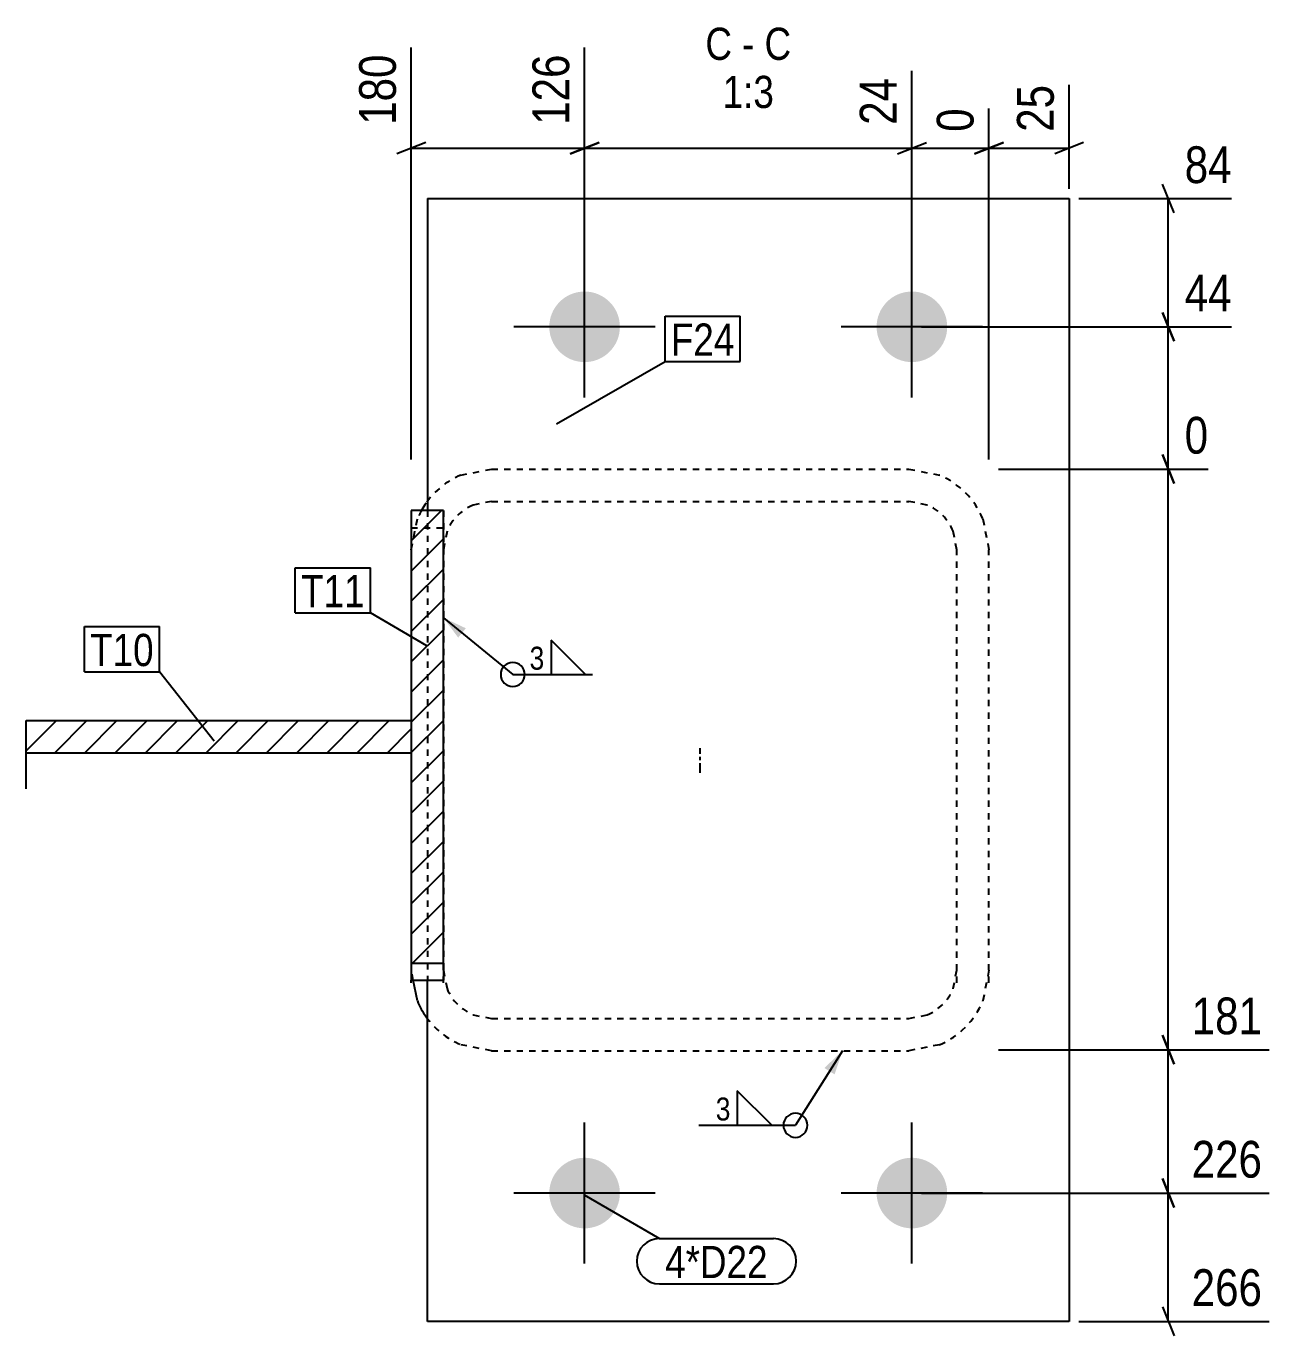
# Model space of a CAD drawing. Header units: millimetres. Extents: x 7 to 50002, y 7 to 1833.
# Drawn here: x 7.2 to 394.7, y 7.2 to 415.4 of the extents above; entities that cross this region are included whole.
import ezdxf

# ---------------------------------------------------------------- set-up
doc = ezdxf.new("R2010")
doc.units = ezdxf.units.MM
doc.linetypes.add('DXK_LINE_DOT2', pattern=[3.9198, 1.9599, -1.9599])
doc.linetypes.add('DXK_LINE_DOT3', pattern=[5.9187, 2.979, -0.9799, 0.9799, -0.9799])
for name, color, linetype in [('MÅLSÆTNING', 7, 'Continuous'), ('STÅL', 7, 'Continuous'), ('TEKST', 7, 'Continuous')]:
    doc.layers.add(name, color=color, linetype=linetype)
doc.styles.add('Arial Narrow', font='ARIALN.TTF', dxfattribs={"height": 0.2})

msp = doc.modelspace()

# ---------------------------------------------------------------- hatches: boundary and pattern name
at = {"layer": 'STÅL', "linetype": 'Continuous'}
for points in [[(170.2, 321.7, -1), (192.2, 321.7, -1)], [(272.2, 321.7, -1), (294.2, 321.7, -1)], [(170.2, 51.7, -1), (192.2, 51.7, -1)], [(272.2, 51.7, -1), (294.2, 51.7, -1)]]:
    msp.add_hatch(color=96, dxfattribs=at).paths.add_polyline_path(points)
h = msp.add_hatch(dxfattribs=at)
h.set_pattern_fill('', scale=2.1, style=0, pattern_type=0)
h.set_pattern_definition([(45, (127.2, 264.4255), (-4.71463, 4.71463), [])])
h.paths.add_polyline_path([(137.2, 264.43), (127.2, 264.43), (127.2, 123.37), (137.2, 123.37)])
h = msp.add_hatch(dxfattribs=at)
h.set_pattern_fill('', scale=2.1, style=0, pattern_type=0)
h.set_pattern_definition([(45, (7.2, 198.937), (-4.71463, 4.71463), [])])
h.paths.add_polyline_path([(127.2, 198.94), (7.2, 198.94), (7.2, 188.86), (127.2, 188.86)])
at = {"layer": 'TEKST', "linetype": 'Continuous'}
for points in [[(141.81, 224.84), (137.2, 231.04), (144.19, 227.74)], [(255.93, 90.68), (261.52, 96.02), (259.11, 88.68)]]:
    msp.add_hatch(color=3, dxfattribs=at).paths.add_polyline_path(points)

# ---------------------------------------------------------------- linework, layer by layer
at = {"layer": 'MÅLSÆTNING', "color": 7, "linetype": 'Continuous'}
for p, q in [((127.2, 280.38), (127.2, 408.79)), ((181.2, 324.7), (181.2, 408.79)), ((181.2, 324.7), (181.2, 408.79)), ((283.2, 324.7), (283.2, 401.48)), ((283.2, 324.7), (283.2, 401.48)), ((332.2, 364.7), (332.2, 397.11)), ((307.2, 280.38), (307.2, 389.8)), ((307.2, 280.38), (307.2, 389.8)), ((131.7, 379.18), (122.7, 375.58)), ((127.2, 377.38), (181.2, 377.38)), ((176.7, 375.58), (185.7, 379.18)), ((185.7, 379.18), (176.7, 375.58)), ((181.2, 377.38), (283.2, 377.38)), ((278.7, 375.58), (287.7, 379.18)), ((283.2, 377.38), (307.2, 377.38)), ((311.7, 379.18), (302.7, 375.58)), ((307.2, 377.38), (332.2, 377.38)), ((336.7, 379.18), (327.7, 375.58)), ((364.9, 357.2), (361.3, 366.2)), ((335.2, 361.7), (382.82, 361.7)), ((363.1, 321.7), (363.1, 361.7)), ((364.9, 317.2), (361.3, 326.2)), ((286.2, 321.7), (382.82, 321.7)), ((286.2, 321.7), (382.82, 321.7)), ((363.1, 277.38), (363.1, 321.7)), ((361.3, 281.88), (364.9, 272.88)), ((364.9, 272.88), (361.3, 281.88)), ((310.2, 277.38), (375.51, 277.38)), ((310.2, 277.38), (375.51, 277.38)), ((363.1, 96.38), (363.1, 277.38)), ((364.9, 91.88), (361.3, 100.88)), ((361.3, 100.88), (364.9, 91.88)), ((310.2, 96.38), (394.5, 96.38)), ((310.2, 96.38), (394.5, 96.38)), ((363.1, 51.7), (363.1, 96.38)), ((361.3, 56.2), (364.9, 47.2)), ((364.9, 47.2), (361.3, 56.2)), ((286.2, 51.7), (394.5, 51.7)), ((286.2, 51.7), (394.5, 51.7)), ((363.1, 11.7), (363.1, 51.7)), ((361.3, 16.2), (364.9, 7.2)), ((335.2, 11.7), (394.5, 11.7))]:
    msp.add_line(p, q, dxfattribs=at)
at = {"layer": 'STÅL', "color": 2, "linetype": 'Continuous'}
for p, q in [((132.2, 361.7), (132.2, 264.43)), ((132.2, 361.7), (332.2, 361.7)), ((332.2, 361.7), (332.2, 11.7)), ((137.2, 264.43), (127.2, 264.43)), ((127.2, 264.43), (127.2, 123.37)), ((137.2, 123.37), (137.2, 264.43)), ((7.2, 198.94), (127.2, 198.94)), ((7.2, 188.86), (7.2, 198.94)), ((127.2, 198.94), (127.2, 188.86)), ((7.2, 177.65), (7.2, 188.86)), ((127.2, 188.86), (7.2, 188.86)), ((127.2, 123.37), (127.2, 118.02)), ((127.2, 123.37), (137.2, 123.37)), ((137.2, 123.37), (137.2, 118.02)), ((127.2, 117.2), (127.2, 118.02)), ((127.2, 118.02), (137.2, 118.02)), ((129.1, 111.57), (127.83, 118.02)), ((132.2, 11.7), (132.2, 118.02)), ((332.2, 11.7), (132.2, 11.7))]:
    msp.add_line(p, q, dxfattribs=at)
at = {"layer": 'STÅL', "color": 96, "linetype": 'Continuous'}
for p, q in [((181.2, 299.7), (181.2, 343.7)), ((283.2, 299.7), (283.2, 343.7)), ((203.2, 321.7), (159.2, 321.7)), ((305.2, 321.7), (261.2, 321.7)), ((181.2, 29.7), (181.2, 73.7)), ((283.2, 29.7), (283.2, 73.7)), ((203.2, 51.7), (159.2, 51.7)), ((305.2, 51.7), (261.2, 51.7))]:
    msp.add_line(p, q, dxfattribs=at)
at = {"layer": 'STÅL', "color": 7, "linetype": 'DXK_LINE_DOT2'}
for p, q in [((142.63, 275.46), (152.2, 277.38)), ((152.2, 277.38), (282.2, 277.38)), ((282.2, 277.38), (291.77, 275.46)), ((152.2, 267.3), (146.46, 266.15)), ((152.2, 267.3), (282.2, 267.3)), ((287.94, 266.15), (282.2, 267.3)), ((127.2, 264.43), (127.2, 123.37)), ((127.2, 252.19), (129.1, 261.83)), ((132.2, 264.43), (132.2, 118.02)), ((137.2, 264.43), (137.2, 123.37)), ((305.3, 261.83), (307.2, 252.19)), ((127.2, 259.07), (137.2, 259.07)), ((138.34, 257.97), (137.2, 252.19)), ((297.2, 252.19), (296.06, 257.97)), ((297.2, 117.2), (297.2, 252.19)), ((307.2, 117.2), (307.2, 252.19)), ((7.2, 188.86), (7.2, 198.94)), ((127.2, 123.37), (127.2, 118.02)), ((137.2, 117.2), (137.2, 123.37)), ((127.83, 118.02), (127.2, 121.21)), ((137.2, 121.21), (138.34, 115.43)), ((296.06, 115.43), (297.2, 121.21)), ((307.2, 121.21), (305.3, 111.57)), ((146.46, 107.25), (152.2, 106.1)), ((282.2, 106.1), (287.94, 107.25)), ((152.2, 106.1), (282.2, 106.1)), ((152.2, 96.02), (142.63, 97.94)), ((152.2, 96.02), (282.2, 96.02)), ((291.77, 97.94), (282.2, 96.02))]:
    msp.add_line(p, q, dxfattribs=at)
at = {"layer": 'STÅL', "color": 7, "linetype": 'DXK_LINE_DOT3'}
msp.add_line((217.2, 182.69), (217.2, 190.36), dxfattribs=at)
at = {"layer": 'STÅL', "color": 7, "linetype": 'DXK_LINE_DOT2'}
for centre, radius, start, end in [((152.32, 252.31), 25.09, 112.7149, 144.8167), ((282.08, 252.31), 25.09, 22.2862, 67.2851), ((152.27, 252.26), 15.06, 112.7149, 157.7138), ((282.13, 252.26), 15.06, 22.2862, 67.2851), ((152.32, 252.31), 25.09, 150.5954, 157.7138), ((152.27, 121.14), 15.06, 202.2862, 247.2851), ((282.13, 121.14), 15.06, 292.7149, 337.7138), ((282.08, 121.09), 25.09, 292.7149, 337.7138), ((152.32, 121.09), 25.09, 215.1833, 247.2851)]:
    msp.add_arc(centre, radius, start, end, dxfattribs=at)
at = {"layer": 'STÅL', "color": 2, "linetype": 'Continuous'}
for centre, start, end in [((152.32, 252.31), 144.8167, 150.5954), ((152.32, 121.09), 202.2862, 215.1833)]:
    msp.add_arc(centre, 25.09, start, end, dxfattribs=at)
at = {"layer": 'TEKST', "color": 3, "linetype": 'Continuous'}
for p, q in [((137.2, 231.04), (158.81, 213.33)), ((261.52, 96.02), (246.9, 72.81))]:
    msp.add_line(p, q, dxfattribs=at)
for centre, start, end in [((158.81, 213.33), 90, 270), ((246.9, 72.81), 90, 270), ((246.9, 72.81), 270, 90)]:
    msp.add_arc(centre, 3.75, start, end, dxfattribs=at)

# ---------------------------------------------------------------- wipeouts: each hides what was drawn before it
at = {"color": 0, "linetype": 'Continuous'}
for points, layer in [([(124.8, 409.01), (108, 409.01), (108, 382.27), (124.8, 382.27)], 'MÅLSÆTNING'), ([(178.8, 409.01), (162, 409.01), (162, 382.27), (178.8, 382.27)], 'MÅLSÆTNING'), ([(280.8, 401.7), (264, 401.7), (264, 382.27), (280.8, 382.27)], 'MÅLSÆTNING'), ([(394.72, 98.78), (394.72, 115.58), (367.98, 115.58), (367.98, 98.78)], 'MÅLSÆTNING'), ([(394.72, 54.1), (394.72, 70.9), (367.98, 70.9), (367.98, 54.1)], 'MÅLSÆTNING'), ([(394.72, 14.1), (394.72, 30.9), (367.98, 30.9), (367.98, 14.1)], 'MÅLSÆTNING'), ([(227.15, 404.91), (227.15, 415.41), (218.85, 415.41), (218.85, 404.91)], 'TEKST'), ([(234.13, 404.91), (234.13, 415.41), (230.3, 415.41), (230.3, 404.91)], 'TEKST'), ([(245.58, 404.91), (245.58, 415.41), (237.28, 415.41), (237.28, 404.91)], 'TEKST'), ([(240.21, 389.91), (240.21, 400.41), (224.22, 400.41), (224.22, 389.91)], 'TEKST')]:
    msp.add_wipeout(points, dxfattribs=at).dxf.layer = layer
at = {"color": 0}
for points in [[(227.89, 312.71), (227.89, 323.21), (208.07, 323.21), (208.07, 312.71)], [(112.67, 234.31), (112.67, 244.81), (92.85, 244.81), (92.85, 234.31)], [(46.95, 215.96), (46.95, 226.46), (27.12, 226.46), (27.12, 215.96)], [(169.23, 214.23), (169.23, 222.93), (163.46, 222.93), (163.46, 214.23)], [(227.25, 73.71), (227.25, 82.41), (221.48, 82.41), (221.48, 73.71)], [(238.27, 25.21), (238.27, 35.71), (206.3, 35.71), (206.3, 25.21)]]:
    msp.add_wipeout(points, dxfattribs=at).dxf.layer = 'TEKST'

# ---------------------------------------------------------------- next in the draw order: linework, layer by layer
at = {"layer": 'TEKST', "color": 3, "linetype": 'Continuous'}
for p, q in [((181.49, 213.33), (170.77, 224.04)), ((170.77, 224.04), (170.77, 213.33)), ((158.81, 213.33), (183.63, 213.33)), ((170.77, 213.33), (181.49, 213.33)), ((239.5, 72.81), (228.79, 83.53)), ((228.79, 83.53), (228.79, 72.81)), ((216.83, 72.81), (246.9, 72.81)), ((228.79, 72.81), (239.5, 72.81))]:
    msp.add_line(p, q, dxfattribs=at)
msp.add_arc((158.81, 213.33), 3.75, 270, 90, dxfattribs=at)

# ---------------------------------------------------------------- next in the draw order: texts
at = {"layer": 'MÅLSÆTNING', "color": 3, "linetype": 'Continuous', "style": 'Arial Narrow'}
for s, p in [('180', (122.4, 384.67)), ('126', (176.4, 384.67)), ('24', (278.4, 384.67))]:
    msp.add_text(s, height=11.453, rotation=90.0002, dxfattribs=at).set_placement(p)
for s, p in [('181', (370.38, 101.18)), ('226', (370.38, 56.5)), ('266', (370.38, 16.5))]:
    msp.add_text(s, height=11.453, dxfattribs=at).set_placement(p)
at = {"layer": 'TEKST', "color": 3, "linetype": 'Continuous', "style": 'Arial Narrow'}
for s, height, p in [('C', 10.02, (218.85, 404.91)), ('C', 10.02, (237.28, 404.91)), ('-', 10.02, (230.3, 404.91)), ('1:3', 10.021, (224.22, 389.91))]:
    msp.add_text(s, height=height, dxfattribs=at).set_placement(p)
at = {"layer": 'TEKST', "color": 3, "style": 'Arial Narrow'}
for p in [(164.06, 214.83), (222.08, 74.31)]:
    msp.add_text('3', height=7.16, dxfattribs=at).set_placement(p)

# ---------------------------------------------------------------- next in the draw order: wipeouts: each hides what was drawn before it
at = {"color": 0, "linetype": 'Continuous'}
for points in [[(304.8, 392.2), (288, 392.2), (288, 380.08), (304.8, 380.08)], [(385.22, 364.1), (385.22, 380.9), (365.8, 380.9), (365.8, 364.1)], [(385.22, 324.1), (385.22, 340.9), (365.8, 340.9), (365.8, 324.1)], [(377.91, 279.78), (377.91, 296.58), (365.8, 296.58), (365.8, 279.78)]]:
    msp.add_wipeout(points, dxfattribs=at).dxf.layer = 'MÅLSÆTNING'
at = {"color": 0}
for points in [[(227.89, 312.71), (227.89, 323.21), (208.07, 323.21), (208.07, 312.71)], [(112.67, 234.31), (112.67, 244.81), (92.85, 244.81), (92.85, 234.31)], [(46.95, 215.96), (46.95, 226.46), (27.12, 226.46), (27.12, 215.96)], [(238.27, 25.21), (238.27, 35.71), (206.3, 35.71), (206.3, 25.21)]]:
    msp.add_wipeout(points, dxfattribs=at).dxf.layer = 'TEKST'

# ---------------------------------------------------------------- next in the draw order: linework, layer by layer
at = {"layer": 'MÅLSÆTNING', "color": 7, "linetype": 'Continuous'}
for p, q in [((278.7, 375.58), (287.7, 379.18)), ((302.7, 375.58), (311.7, 379.18)), ((361.3, 326.2), (364.9, 317.2))]:
    msp.add_line(p, q, dxfattribs=at)
at = {"layer": 'TEKST', "color": 7, "linetype": 'Continuous'}
for p, q in [((206.27, 325.01), (229.69, 325.01)), ((206.27, 310.91), (206.27, 325.01)), ((229.69, 310.91), (229.69, 325.01)), ((172.49, 291.41), (206.27, 310.91)), ((206.27, 310.91), (229.69, 310.91)), ((91.05, 246.61), (114.47, 246.61)), ((91.05, 232.51), (91.05, 246.61)), ((114.47, 232.51), (114.47, 246.61)), ((91.05, 232.51), (114.47, 232.51)), ((131.99, 222.29), (114.47, 232.51)), ((25.32, 228.26), (48.75, 228.26)), ((25.32, 214.16), (25.32, 228.26)), ((48.75, 214.16), (48.75, 228.26)), ((25.32, 214.16), (48.75, 214.16)), ((65.77, 192.52), (48.75, 214.16)), ((181.1, 51.1), (204.5, 37.51)), ((204.5, 37.51), (240.07, 37.51)), ((204.5, 23.41), (240.07, 23.41))]:
    msp.add_line(p, q, dxfattribs=at)
for centre, start, end in [((204.5, 30.46), 90, 270), ((240.07, 30.46), 270, 90)]:
    msp.add_arc(centre, 7.05, start, end, dxfattribs=at)

# ---------------------------------------------------------------- next in the draw order: texts
at = {"layer": 'MÅLSÆTNING', "color": 3, "linetype": 'Continuous', "style": 'Arial Narrow'}
msp.add_text('0', height=11.45, rotation=90.0002, dxfattribs=at).set_placement((302.4, 382.48))
for s, height, p in [('84', 11.453, (368.2, 366.5)), ('44', 11.453, (368.2, 326.5)), ('0', 11.45, (368.2, 282.18))]:
    msp.add_text(s, height=height, dxfattribs=at).set_placement(p)
at = {"layer": 'TEKST', "color": 3, "style": 'Arial Narrow'}
for s, p in [('F24', (208.07, 312.71)), ('T11', (92.85, 234.31)), ('T10', (27.12, 215.96)), ('4*D22', (206.3, 25.21))]:
    msp.add_text(s, height=10.021, dxfattribs=at).set_placement(p)

# ---------------------------------------------------------------- next in the draw order: wipeouts: each hides what was drawn before it
at = {"color": 0, "linetype": 'Continuous'}
msp.add_wipeout([(329.8, 399.51), (313, 399.51), (313, 380.08), (329.8, 380.08)], dxfattribs=at).dxf.layer = 'MÅLSÆTNING'

# ---------------------------------------------------------------- next in the draw order: texts
at = {"layer": 'MÅLSÆTNING', "color": 3, "linetype": 'Continuous', "style": 'Arial Narrow'}
msp.add_text('25', height=11.453, rotation=90.0002, dxfattribs=at).set_placement((327.4, 382.48))

doc.saveas('drawing.dxf')
